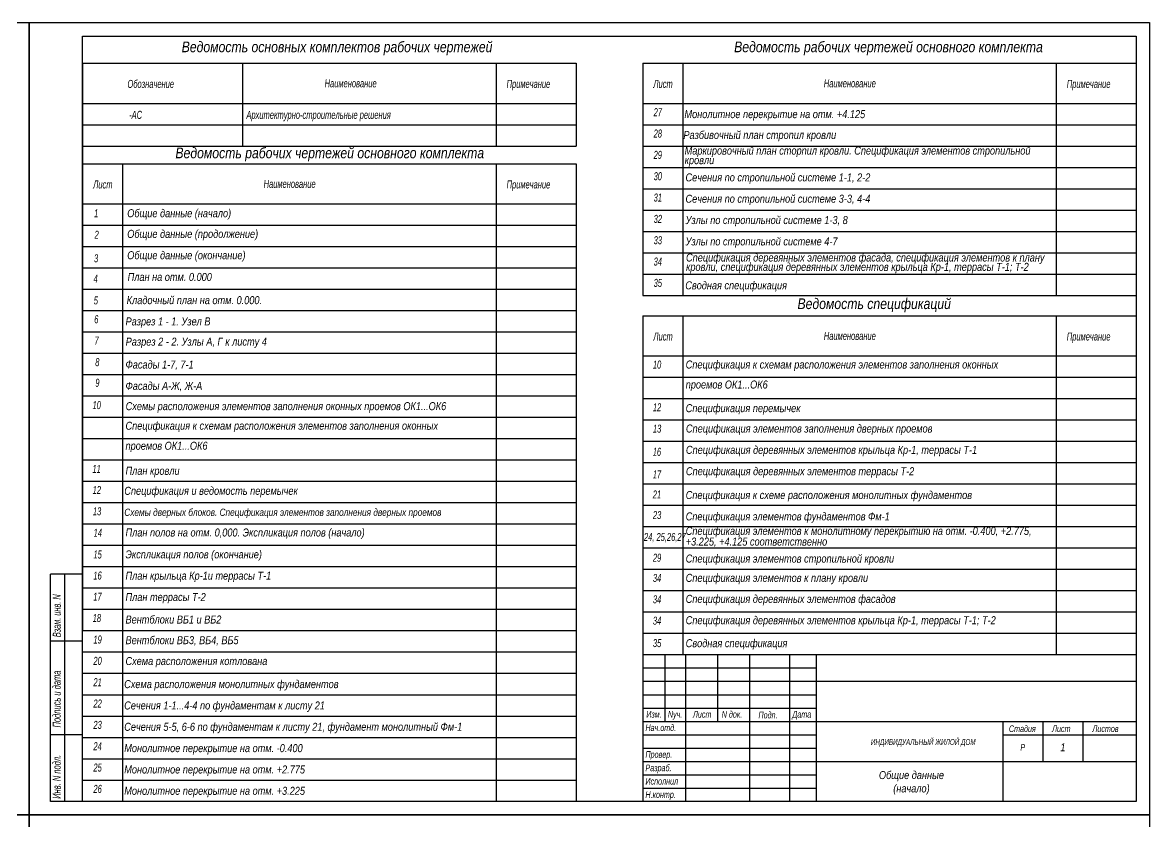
# Model space of a CAD drawing. Header units: millimetres. Extents: x 1582001 to 3303937, y 226471 to 491235.
# Drawn here: x 1623751 to 1665923, y 380100 to 410055 of the extents above; entities that cross this region are included whole.
import ezdxf

# ---------------------------------------------------------------- set-up
doc = ezdxf.new("R2010")
doc.units = ezdxf.units.MM
for name, color, linetype in [('Spezifikazia', 250, 'Continuous'), ('Т-Подписи', 7, 'Continuous'), ('Формуляр', 138, 'Continuous')]:
    doc.layers.add(name, color=color, linetype=linetype)
doc.styles.add('STYLE1', font='ARIALNI.TTF', dxfattribs={"height": 300})

msp = doc.modelspace()

# ---------------------------------------------------------------- linework, layer by layer
at = {"layer": 'Spezifikazia', "color": 0, "ltscale": 0.3}
for p, q in [((1626000.8, 408524.2), (1644500.8, 408524.2)), ((1626000.8, 408524.2), (1626000.8, 404624.2)), ((1632000.8, 408524.2), (1632000.8, 405424.2)), ((1641500.8, 408524.2), (1641500.8, 405424.2)), ((1644500.8, 408524.2), (1644500.8, 405424.2)), ((1647000.8, 408524.2), (1665500.8, 408524.2)), ((1647000.8, 408524.2), (1647000.8, 407024.2)), ((1648500.8, 408524.2), (1648500.8, 407024.2)), ((1662500.8, 408524.2), (1662500.8, 407024.2)), ((1665500.8, 408524.2), (1665500.8, 407024.2)), ((1665500.8, 408133.9), (1665500.8, 401424.2)), ((1626000.8, 407024.2), (1644500.8, 407024.2)), ((1647000.8, 407024.2), (1665500.8, 407024.2)), ((1647000.8, 407024.2), (1647000.8, 399824.2)), ((1648500.8, 407024.2), (1648500.8, 399824.2)), ((1662500.8, 407024.2), (1662500.8, 399824.2)), ((1665500.8, 407024.2), (1665500.8, 401424.2)), ((1626000.8, 404754.9), (1644500.8, 404754.9)), ((1627500.8, 404754.9), (1627500.8, 403254.9)), ((1641500.8, 404754.9), (1641500.8, 403254.9)), ((1644500.8, 404754.9), (1644500.8, 380854.9)), ((1626000.8, 403254.9), (1644500.8, 403254.9)), ((1627500.8, 403254.9), (1627500.8, 380854.9)), ((1641500.8, 403254.9), (1641500.8, 380854.9)), ((1647000.8, 399054.9), (1647000.8, 386354.9)), ((1647000.8, 399054.9), (1665500.8, 399054.9)), ((1648500.8, 399054.9), (1648500.8, 386354.9)), ((1662500.8, 399054.9), (1662500.8, 386354.9)), ((1665500.8, 399054.9), (1665500.8, 397554.9)), ((1665500.8, 399054.9), (1665500.8, 387154.9)), ((1647000.8, 397554.9), (1665500.8, 397554.9)), ((1647000.8, 397554.9), (1665500.8, 397554.9)), ((1647000.8, 397554.9), (1665500.8, 397554.9)), ((1665500.8, 397554.9), (1665500.8, 391154.9))]:
    msp.add_line(p, q, dxfattribs=at)
at = {"layer": 'Spezifikazia', "color": 0, "ltscale": 200}
for p, q in [((1626000.8, 407024.2), (1644500.8, 407024.2)), ((1626000.8, 407024.2), (1644500.8, 407024.2)), ((1626000.8, 407024.2), (1626000.8, 407024.2)), ((1627538.4, 407024.2), (1627538.4, 407024.2)), ((1633518.6, 407024.2), (1633518.6, 407024.2)), ((1639518.6, 407024.2), (1639518.6, 407024.2)), ((1640518.6, 407024.2), (1640518.6, 407024.2)), ((1642018.6, 407024.2), (1642018.6, 407024.2)), ((1644500.8, 407024.2), (1644500.8, 407024.2)), ((1647000.8, 407024.2), (1665500.8, 407024.2)), ((1647000.8, 407024.2), (1665500.8, 407024.2)), ((1663500.8, 407024.2), (1663500.8, 407024.2)), ((1626000.8, 406224.2), (1644500.8, 406224.2)), ((1647000.8, 406224.2), (1665500.8, 406224.2)), ((1647000.8, 406224.2), (1665500.8, 406224.2)), ((1626000.8, 405424.2), (1644500.8, 405424.2)), ((1647000.8, 405424.2), (1665500.8, 405424.2)), ((1626000.8, 404754.9), (1626000.8, 387254.9)), ((1647000.8, 404624.2), (1665500.8, 404624.2)), ((1647000.8, 404624.2), (1665500.8, 404624.2)), ((1647000.8, 403824.2), (1665500.8, 403824.2)), ((1626000.8, 403570.7), (1626000.8, 403570.7)), ((1626000.8, 403254.9), (1644500.8, 403254.9)), ((1626000.8, 403254.9), (1644500.8, 403254.9)), ((1635258.7, 403267.6), (1635258.7, 403267.6)), ((1640000.8, 403254.9), (1640000.8, 403254.9)), ((1641000.8, 403254.9), (1641000.8, 403254.9)), ((1642500.8, 403254.9), (1642500.8, 403254.9)), ((1647000.8, 403024.2), (1665500.8, 403024.2)), ((1626000.8, 402454.9), (1644500.8, 402454.9)), ((1626000.8, 402454.9), (1644500.8, 402454.9)), ((1647000.8, 402224.2), (1665500.8, 402224.2)), ((1647000.8, 402224.2), (1665500.8, 402224.2)), ((1626000.8, 401654.9), (1644500.8, 401654.9)), ((1647000.8, 401424.2), (1665500.8, 401424.2)), ((1626000.8, 400854.9), (1644500.8, 400854.9)), ((1626000.8, 400854.9), (1644500.8, 400854.9)), ((1647000.8, 400624.2), (1665500.8, 400624.2)), ((1626000.8, 400054.9), (1644500.8, 400054.9)), ((1647000.8, 399824.2), (1665500.8, 399824.2)), ((1626000.8, 399254.9), (1644500.8, 399254.9)), ((1626000.8, 398454.9), (1644500.8, 398454.9)), ((1626000.8, 397654.9), (1644500.8, 397654.9)), ((1647000.8, 397554.9), (1665500.8, 397554.9)), ((1665500.8, 397554.9), (1665500.8, 397554.9)), ((1626000.8, 396854.9), (1644500.8, 396854.9)), ((1647000.8, 396754.9), (1665500.8, 396754.9)), ((1626000.8, 396054.9), (1644500.8, 396054.9)), ((1647000.8, 395954.9), (1665500.8, 395954.9)), ((1647000.8, 395954.9), (1665500.8, 395954.9)), ((1626000.8, 395254.9), (1644500.8, 395254.9)), ((1647000.8, 395154.9), (1665500.8, 395154.9)), ((1626000.8, 394454.9), (1644500.8, 394454.9)), ((1647000.8, 394354.9), (1665500.8, 394354.9)), ((1626000.8, 393654.9), (1644500.8, 393654.9)), ((1626000.8, 393654.9), (1644500.8, 393654.9)), ((1647000.8, 393554.9), (1665500.8, 393554.9)), ((1626000.8, 392854.9), (1644500.8, 392854.9)), ((1647000.8, 392754.9), (1665500.8, 392754.9)), ((1626000.8, 392054.9), (1644500.8, 392054.9)), ((1647000.8, 391954.9), (1665500.8, 391954.9)), ((1626000.8, 391254.9), (1644500.8, 391254.9)), ((1647000.8, 391154.9), (1665500.8, 391154.9)), ((1626000.8, 390454.9), (1644500.8, 390454.9)), ((1647000.8, 390354.9), (1665500.8, 390354.9)), ((1626000.8, 389654.9), (1644500.8, 389654.9)), ((1647000.8, 389554.9), (1665500.8, 389554.9)), ((1626000.8, 388854.9), (1644500.8, 388854.9)), ((1647000.8, 388754.9), (1665500.8, 388754.9)), ((1626000.8, 388054.9), (1644500.8, 388054.9)), ((1647000.8, 387954.9), (1665500.8, 387954.9)), ((1626000.8, 387254.9), (1644500.8, 387254.9)), ((1647000.8, 387154.9), (1665500.8, 387154.9)), ((1626000.8, 386454.9), (1644500.8, 386454.9)), ((1641000.8, 386454.9), (1641000.8, 386454.9)), ((1647000.8, 386354.9), (1665500.8, 386354.9)), ((1626000.8, 385654.9), (1644500.8, 385654.9)), ((1640000.8, 385654.9), (1640000.8, 385654.9)), ((1626000.8, 384854.9), (1644500.8, 384854.9)), ((1626000.8, 384054.9), (1644500.8, 384054.9)), ((1626000.8, 383254.9), (1644500.8, 383254.9)), ((1626000.8, 382454.9), (1644500.8, 382454.9)), ((1626000.8, 381654.9), (1644500.8, 381654.9))]:
    msp.add_line(p, q, dxfattribs=at)
at = {"layer": 'Формуляр', "color": 0}
for p, q in [((1624800.8, 380854.9), (1624800.8, 389367.1)), ((1626000.8, 389367.1), (1624800.8, 389367.1)), ((1625340.2, 380854.9), (1625340.2, 389367.1)), ((1626000.8, 386854.9), (1624800.8, 386854.9)), ((1647000.8, 386354.9), (1647000.8, 380854.9)), ((1647000.8, 386354.9), (1665500.8, 386354.9)), ((1647832.6, 386354.9), (1647832.6, 383854.9)), ((1648600.8, 386354.9), (1648600.8, 380854.9)), ((1649800.8, 386354.9), (1649800.8, 383854.9)), ((1651000.8, 386354.9), (1651000.8, 380854.9)), ((1652500.8, 386354.9), (1652500.8, 380854.9)), ((1653500.8, 386354.9), (1653500.8, 380854.9)), ((1647000.8, 385854.9), (1653500.8, 385854.9)), ((1647000.8, 385354.9), (1665500.8, 385354.9)), ((1647000.8, 384854.9), (1653500.8, 384854.9)), ((1647000.8, 384354.9), (1653500.8, 384354.9)), ((1647000.8, 383854.9), (1665500.8, 383854.9)), ((1660500.8, 383854.9), (1660500.8, 380854.9)), ((1662000.8, 383854.9), (1662000.8, 382354.9)), ((1663500.8, 383854.9), (1663500.8, 382354.9)), ((1626000.8, 383354.9), (1624800.8, 383354.9)), ((1626000.8, 383354.9), (1624800.8, 383354.9)), ((1647000.8, 383354.9), (1653500.8, 383354.9)), ((1660500.8, 383354.9), (1665500.8, 383354.9)), ((1647000.8, 382854.9), (1653500.8, 382854.9)), ((1647000.8, 382354.9), (1653500.8, 382354.9)), ((1653500.8, 382354.9), (1665500.8, 382354.9)), ((1647000.8, 381854.9), (1653500.8, 381854.9)), ((1647000.8, 381354.9), (1653500.8, 381354.9)), ((1626000.8, 380854.9), (1624800.8, 380854.9))]:
    msp.add_line(p, q, dxfattribs=at)
at = {"layer": 'Формуляр'}
msp.add_lwpolyline([(1582000.9, 410054.8), (1624000.8, 410054.8), (1624000.8, 380354.9), (1582000.9, 380354.9)], close=True, dxfattribs=at)
at = {"layer": 'Формуляр', "color": 0}
for points in [[(1624000.8, 410054.8), (1666000.8, 410054.8), (1666000.8, 380354.9), (1624000.8, 380354.9)], [(1626000.8, 380854.9), (1626000.8, 409544.8), (1665500.8, 409544.8), (1665500.8, 380854.9)], [(1582000.9, 380354.9), (1624000.8, 380354.9), (1624000.8, 350654.9), (1582000.9, 350654.9)], [(1624000.8, 380354.9), (1666000.8, 380354.9), (1666000.8, 350654.9), (1624000.8, 350654.9)]]:
    msp.add_lwpolyline(points, close=True, dxfattribs=at)

# ---------------------------------------------------------------- texts
at = {"layer": 'Spezifikazia', "color": 0, "ltscale": 200, "style": 'STYLE1', "width": 0.75}
for s, p in [('Обозначение', (1627684.1, 407602.1)), ('Наименование', (1635076.7, 407624.2)), ('Примечание', (1641898.5, 407602.1)), ('Лист', (1647400.8, 407602.1)), ('Наименование', (1653790, 407624.2)), ('Примечание', (1662898.4, 407602.1)), ('       -АC', (1627199.7, 406442.4)), ('Архитектурно-строительные решения', (1632144.4, 406442.4)), ('27', (1647409.8, 406541.8)), ('28', (1647409.8, 405741.8)), ('29', (1647409.8, 404941.8)), ('30', (1647409.8, 404141.8)), ('Лист', (1626400.8, 403832.7)), ('Наименование', (1632790.1, 403854.9)), ('Примечание', (1641898.5, 403832.7)), ('31', (1647409.8, 403341.8)), ('1', (1626433.7, 402751.3)), ('32', (1647409.8, 402541.8)), ('2', (1626451.6, 401947.5)), ('33', (1647409.8, 401741.8)), ('3', (1626431.3, 401064.9)), ('34', (1647409.8, 400941.8)), ('4', (1626416.3, 400304.9)), ('35', (1647409.8, 400141.8)), ('5', (1626421.5, 399486.6)), ('6', (1626439.4, 398778.9)), ('7', (1626449.7, 397979.5)), ('Лист', (1647400.8, 398132.7)), ('Наименование', (1653790, 398154.9)), ('Примечание', (1662898.4, 398132.7)), ('8', (1626477.2, 397172.5)), ('10', (1647382.3, 397079.5)), ('9', (1626479.5, 396398.5)), ('10', (1626377.8, 395561.9)), ('12', (1647382.3, 395479.5)), ('13', (1647382.3, 394679.5)), ('11', (1626373, 393170.5)), ('12', (1626379.3, 392378.9)), ('21', (1647377.8, 392210.8)), ('13', (1626389.6, 391579.5)), ('23', (1647382.3, 391438.9)), ('14', (1626417.1, 390772.5)), ('24, 25,26,27', (1647047.3, 390617.6)), ('15', (1626410.4, 389961.9)), ('29', (1647382.3, 389838.9)), ('16', (1626405.6, 389170.5)), ('34', (1647382.3, 389079.5)), ('17', (1626404.7, 388378.9)), ('34', (1647382.3, 388279.5)), ('18', (1626382.4, 387579.5)), ('34', (1647382.3, 387479.5)), ('19', (1626409.9, 386772.5)), ('35', (1647382.3, 386638.9)), ('20', (1626409.9, 385972.5)), ('21', (1626409.9, 385172.5)), ('22', (1626409.9, 384372.5)), ('23', (1626409.9, 383572.5)), ('24', (1626409.9, 382772.5)), ('25', (1626409.9, 381972.5)), ('26', (1626409.9, 381172.5))]:
    msp.add_text(s, height=300, dxfattribs=at).set_placement(p)
at = {"layer": 'Spezifikazia', "ltscale": 200, "style": 'STYLE1', "width": 0.75}
for s, p in [('16', (1647377.8, 393810.8)), ('17', (1647377.8, 392962.4))]:
    msp.add_text(s, height=300, dxfattribs=at).set_placement(p)
at = {"layer": 'Spezifikazia', "color": 0, "ltscale": 200, "attachment_point": 4, "style": 'STYLE1'}
for s, insert, char_height, width in [('Ведомость основных комплектов рабочих чертежей', (1629718.3, 409081.2), 400, 13610.905), ('Ведомость рабочих чертежей основного комплекта', (1650427.5, 409081.2), 400, 13610.905), ('Ведомость рабочих чертежей основного комплекта', (1629482.5, 405104.5), 400, 13610.905), ('Общие данные (начало)', (1627676.2, 402858.8), 300, 13610.905), ('Общие данные (продолжение) ', (1627676.2, 402084.3), 300, 13610.905), ('Общие данные (окончание) ', (1627676.2, 401284.3), 300, 13610.905), ('План на отм. 0.000', (1627691.8, 400513.1), 300, 13610.905), ('Кладочный план на отм. 0.000. ', (1627655.7, 399643.4), 300, 13610.905), ('Ведомость спецификаций', (1652802.5, 399451.9), 400, 13610.905), ('Схема расположения монолитных фундаментов ', (1627562.8, 385205.5), 300, 16888.134), ('Сечения 1-1...4-4 по фундаментам к листу 21', (1627562.8, 384405.5), 300, 16888.134)]:
    msp.add_mtext(s, dxfattribs=dict(at, insert=insert, char_height=char_height, width=width))
for s, insert, char_height, width, line_spacing_factor in [('Монолитное перекрытие на отм. +4.125', (1648565.2, 406574.7), 300, 18166.003, 1.5), ('{\\C256;Разбивочный план стропил кровли}', (1648526, 405793.4), 300, 14649.472, 1.5), ('{\\C256;Маркировочный план сторпил кровли. Спецификация элементов стропильной }', (1648572.8, 405207.2), 300, 13421.404, 1.6), ('{\\C256;кровли}', (1648572.8, 404849.3), 300, 13421.404, 1.6), ('{\\C256;Сечения по стропильной системе 1-1, 2-2}', (1648605.6, 404202.8), 300, 14649.472, 1.5), ('{\\C256;Сечения по стропильной системе 3-3, 4-4}', (1648605.6, 403402.8), 300, 14649.472, 1.5), ('{\\C256;Узлы по стропильной системе 1-3, 8}', (1648605.6, 402602.8), 300, 14649.472, 1.5), ('{\\C256;Узлы по стропильной системе 4-7}', (1648605.6, 401802.8), 300, 14649.472, 1.5), ('Сводная спецификация', (1648597.5, 400155.5), 300, 14649.472, 1.5), ('Разрез 1 - 1. Узел В', (1627612.7, 398803.1), 300, 14649.472, 1.5), ('Разрез 2 - 2. Узлы А, Г к листу 4', (1627618.5, 398045.1), 300, 14649.472, 1.5), ('Фасады 1-7, 7-1', (1627612.7, 397203.1), 300, 14649.472, 1.5), ('{\\C256;Спецификация к схемам расположения элементов заполнения оконных \\Pпроемов ОК1...ОК6}', (1648612.6, 396812.4), 300, 14649.472, 1.5), ('Фасады А-Ж, Ж-А', (1627612.7, 396403.1), 300, 14649.472, 1.5), ('Схемы расположения элементов заполнения оконных проемов ОК1...ОК6', (1627618.6, 395626.1), 300, 14649.472, 1.5), ('{\\C256;Спецификация перемычек}', (1648612.6, 395551.1), 300, 14649.472, 1.5), ('Спецификация к схемам расположения элементов заполнения оконных\\Pпроемов ОК1...ОК6', (1627612.7, 394517), 300, 14649.472, 1.5), ('{\\C256;Спецификация элементов заполнения дверных проемов}', (1648621.3, 394786.9), 300, 14649.472, 1.5), ('План кровли', (1627612.7, 393203.1), 300, 14649.472, 1.5), ('Спецификация и ведомость перемычек', (1627568.3, 392452.5), 300, 14649.472, 1.5), ('{\\C256;Спецификация к схеме расположения монолитных фундаментов}', (1648612.6, 392293.3), 300, 14649.472, 1.5), ('Схемы дверных блоков. Спецификация элементов заполнения дверных проемов', (1627568.3, 391652.5), 270, 14649.472, 1.5), ('{\\C256;Спецификация элементов фундаментов Фм-1}', (1648612.6, 391493.3), 300, 14649.472, 1.5), ('План полов на отм. 0,000. Экспликация полов (начало)', (1627612.7, 390889.7), 300, 14649.472, 1.5), ('{\\C256;Спецификация элементов к монолитному перекрытию на отм. -0.400, +2.775,\\P+3.225, +4.125 соответственно}', (1648612.6, 390766.3), 300, 14649.472, 0.8), ('Экспликация полов (окончание)', (1627612.7, 390069.8), 300, 14649.472, 1.5), ('{\\C256;Спецификация элементов стропильной кровли}', (1648612.6, 389911.3), 300, 14649.472, 1.5), ('План крыльца Кр-1и террасы Т-1', (1627612.7, 389269.8), 300, 14649.472, 1.5), ('{\\C256;Спецификация элементов к плану кровли}', (1648612.6, 389187.9), 300, 14649.472, 1.5), ('План террасы Т-2', (1627612.7, 388469.8), 300, 14649.472, 1.5), ('{\\C256;Спецификация деревянных элементов фасадов}', (1648612.6, 388401.1), 300, 14649.472, 1.5), ('Вентблоки ВБ1 и ВБ2', (1627612.7, 387669.8), 300, 14649.472, 1.5), ('{\\C256;Спецификация деревянных элементов крыльца Кр-1, террасы Т-1; Т-2 }', (1648612.6, 387601.1), 300, 14649.472, 1.5), ('Вентблоки ВБ3, ВБ4, ВБ5', (1627612.7, 386869.8), 300, 14649.472, 1.5), ('Сводная спецификация', (1648612.6, 386739.9), 300, 14649.472, 1.5), ('Схема расположения котлована', (1627612.7, 386069.8), 300, 14649.472, 1.5), ('Сечения 5-5, 6-6 по фундаментам к листу 21, фундамент монолитный Фм-1', (1627565.3, 383605.3), 300, 18166.003, 1.5), ('Монолитное перекрытие на отм. -0.400', (1627565.3, 382805.3), 300, 18166.003, 1.5), ('Монолитное перекрытие на отм. +2.775', (1627565.3, 382005.3), 300, 18166.003, 1.5), ('Монолитное перекрытие на отм. +3.225', (1627565.3, 381205.3), 300, 18166.003, 1.5)]:
    msp.add_mtext(s, dxfattribs=dict(at, insert=insert, char_height=char_height, width=width, line_spacing_factor=line_spacing_factor))
at = {"layer": 'Spezifikazia', "color": 1, "ltscale": 200, "insert": (1648624.8, 401023.6), "char_height": 300, "width": 14649.472, "attachment_point": 4, "line_spacing_factor": 0.7, "style": 'STYLE1'}
msp.add_mtext('{\\C0;Спецификация деревянных элементов фасада, \\C256;спецификация элементов к плану\\Pкровли, спецификация деревянных элементов крыльца Кр-1, террасы Т-1; Т-2 }', dxfattribs=at)
at = {"layer": 'Spezifikazia', "color": 2, "ltscale": 200, "char_height": 300, "width": 14649.472, "attachment_point": 4, "line_spacing_factor": 1.5, "style": 'STYLE1'}
for s, insert in [('{\\C256;Спецификация деревянных элементов крыльца Кр-1, террасы Т-1}', (1648621.3, 393986.9)), ('{\\C256;Спецификация деревянных элементов террасы Т-2}', (1648621.3, 393186.9))]:
    msp.add_mtext(s, dxfattribs=dict(at, insert=insert))
at = {"layer": 'Т-Подписи', "color": 0, "ltscale": 2, "char_height": 300, "attachment_point": 2, "style": 'STYLE1'}
for s, insert, width in [('1', (1662752.8, 383032.5), 1500), ('Общие данные\\P(начало)', (1657074.7, 381990.8), 9802.627)]:
    msp.add_mtext(s, dxfattribs=dict(at, insert=insert, width=width))
at = {"layer": 'Формуляр', "color": 0, "linetype": 'Continuous', "style": 'STYLE1'}
for s, width, p in [('Взам. инв. N', 0.7, (1625184.8, 387010.3)), ('Подпись и дата', 0.75, (1625182, 383624.7)), ('Инв. N подл.', 0.75, (1625182, 380951.3))]:
    msp.add_text(s, height=300, rotation=90, dxfattribs=dict(at, width=width)).set_placement(p)
at = {"layer": 'Формуляр', "color": 0, "style": 'STYLE1', "width": 0.75}
for s, height, p in [('Изм.', 250, (1647134.9, 383992.9)), ('Nуч.', 250, (1647944.4, 383992.9)), ('Лист', 250, (1648883.9, 383992.9)), ('N док.', 250, (1649963.2, 383992.9)), ('Подп.', 250, (1651339.3, 383966)), ('Дата', 250, (1652607.4, 383992.9)), ('Нач.отд.', 250, (1647103, 383491.3)), ('Стадия', 250, (1660729.1, 383454.1)), ('Лист', 250, (1662348, 383454.1)), ('Листов', 250, (1663859, 383454.1)), ('ИНДИВИДУАЛЬНЫЙ ЖИЛОЙ ДОМ', 220, (1655553.3, 382969.9)), ('Р', 250, (1661156.8, 382752.1)), ('Провер.', 250, (1647103, 382488)), ('Разраб.', 250, (1647103, 381986.3)), ('Исполнил', 250, (1647103, 381484.7)), ('Н.контр.', 250, (1647103, 380983))]:
    msp.add_text(s, height=height, dxfattribs=at).set_placement(p)

doc.saveas('drawing.dxf')
